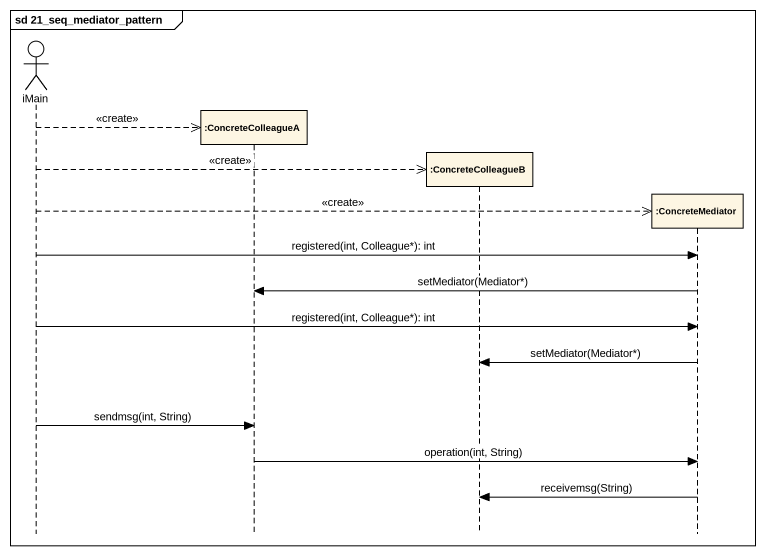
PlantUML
@startuml
mainframe sd 21_seq_mediator_pattern
hide footbox
actor iMain
participant ":ConcreteColleagueA" as ConcreteColleagueA
participant ":ConcreteColleagueB" as ConcreteColleagueB
participant ":ConcreteMediator" as ConcreteMediator

iMain -->> ConcreteColleagueA ** : <<create>>
iMain -->> ConcreteColleagueB ** : <<create>>
iMain -->> ConcreteMediator ** : <<create>>
iMain -> ConcreteMediator : registered(int, Colleague*): int
ConcreteMediator -> ConcreteColleagueA : setMediator(Mediator*)
iMain -> ConcreteMediator : registered(int, Colleague*): int
ConcreteMediator -> ConcreteColleagueB : setMediator(Mediator*)
iMain -> ConcreteColleagueA : sendmsg(int, String)
ConcreteColleagueA -> ConcreteMediator : operation(int, String)
ConcreteMediator -> ConcreteColleagueB : receivemsg(String)
@enduml
